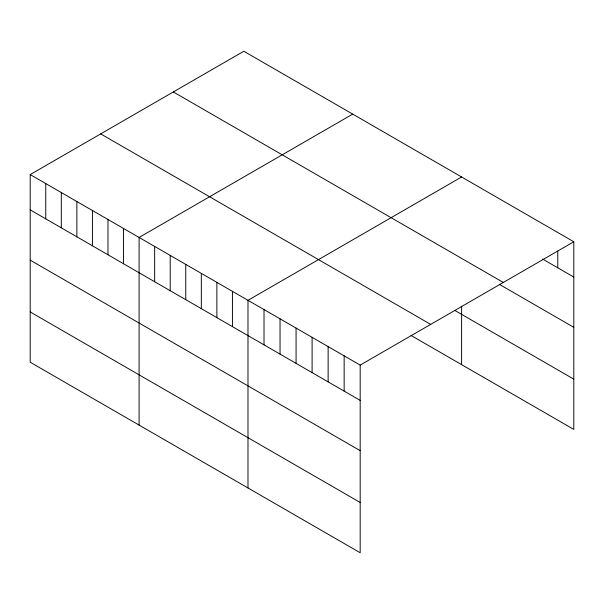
<?xml version="1.0" encoding="UTF-8"?>
<svg xmlns="http://www.w3.org/2000/svg" width="604" height="604" viewBox="0 0 604 604"><rect width="100%" height="100%" fill="white"/><g stroke="black" fill="none" stroke-linecap="round" stroke-linejoin="round"><path stroke-width="0.91" d="M30.2 174.586L360.18 365.095L360.18 552.751L30.2 362.234L30.2 174.586L243.82 51.249L573.8 241.766L573.8 429.414L411.045 335.454M352.713 114.118L139.094 237.455L139.094 425.103M461.607 176.987L247.987 300.324L247.987 487.972M360.18 365.095L573.8 241.766M542.543 259.01L573.8 277.055M173.325 91.951L503.306 282.461M499.274 284.303L573.8 327.33M454.608 310.32L573.8 379.138M100.694 133.884L430.675 324.393M30.2 209.867L360.18 400.384M30.2 260.15L360.18 450.667M30.2 311.951L360.18 502.468M557.771 251.083L557.771 267.798M461.607 306.183L461.607 364.642M344.152 355.839L344.152 391.128M328.131 346.59L328.131 381.879M312.102 337.334L312.102 372.623M296.073 328.085L296.073 363.366M280.045 318.829L280.045 354.118M264.016 309.573L264.016 344.861M232.434 291.339L232.434 326.628M216.874 282.362L216.874 317.644M201.321 273.378L201.321 308.667M185.76 264.393L185.76 299.682M170.207 255.417L170.207 290.705M154.654 246.432L154.654 281.721M123.541 228.471L123.541 263.759M107.98 219.486L107.98 254.775M92.427 210.509L92.427 245.798M76.867 201.525L76.867 236.813M61.314 192.548L61.314 227.836M45.753 183.563L45.753 218.852"/></g></svg>
